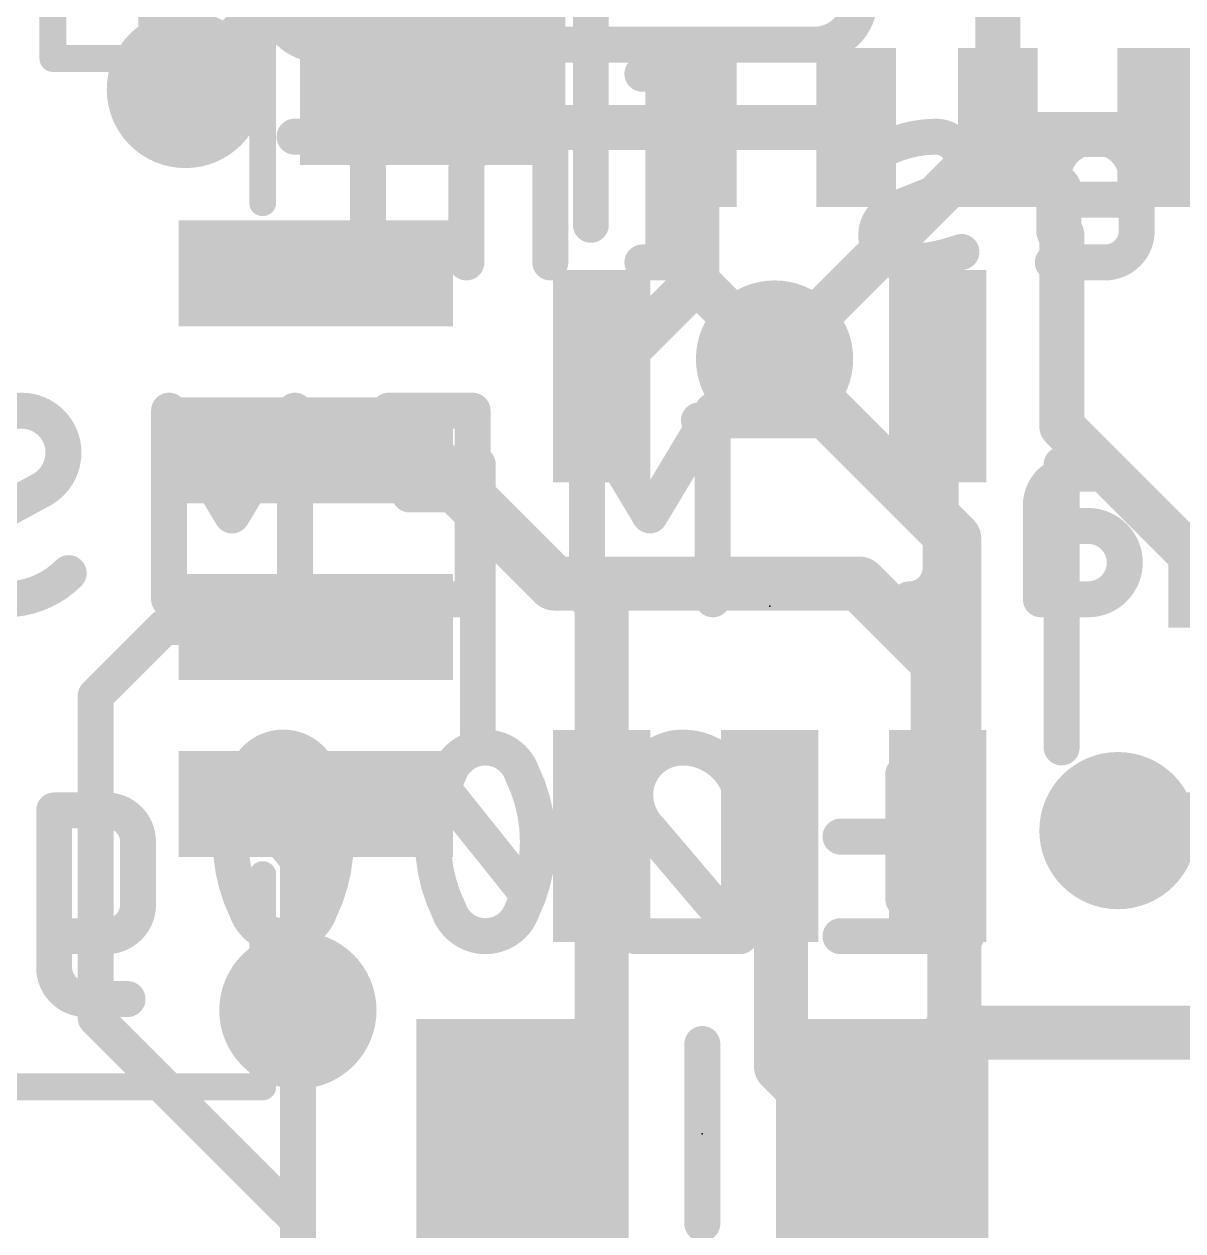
# Model space of a CAD drawing. Extents: x -0.1 to 25.5, y -0.1 to 18.
# Drawn here: x 3.53 to 10.08, y 4.98 to 11.8 of the extents above; entities that cross this region are included whole.
import ezdxf

# ---------------------------------------------------------------- set-up
doc = ezdxf.new("R2010")
doc.units = 0
for name, color, linetype in [('1', 12, 'CONTINUOUS'), ('16', 5, 'CONTINUOUS'), ('18', 110, 'CONTINUOUS'), ('21', 40, 'CONTINUOUS'), ('22', 6, 'CONTINUOUS'), ('23', 40, 'CONTINUOUS')]:
    doc.layers.add(name, color=color, linetype=linetype)

# ---------------------------------------------------------------- blocks, each defined once
blk = doc.blocks.new('RECT')
blk.add_solid([(-0.5, -0.5), (0.5, -0.5), (-0.5, 0.5), (0.5, 0.5)])
blk = doc.blocks.new('ROUNDV')
at = {"const_width": 0.5}
blk.add_lwpolyline([(0, -0.25, 1), (0, 0.25, 1), (0, -0.25)], format="xyb", dxfattribs=at)

msp = doc.modelspace()

# ---------------------------------------------------------------- linework, layer by layer
at = {"layer": '1'}
for points, const_width in [([(9.036, 11.215), (9.036, 12.915)], 0.254), ([(4.306, 12.573), (4.306, 11.5683)], 0.254), ([(6.25, 11.215), (5.842, 11.623)], 0.254), ([(4.306, 11.5683), (4.4443, 11.43)], 0.254), ([(7.336, 11.215), (6.25, 11.215)], 0.254), ([(8.236, 11.215), (7.336, 11.215)], 0.254), ([(7.336, 11.215), (7.336, 10.3481)], 0.254), ([(9.3808, 10.8702), (9.036, 11.215)], 0.254), ([(9.3808, 10.6282), (9.3808, 10.8702)], 0.254), ([(9.398, 10.611), (9.3808, 10.6282)], 0.254), ([(9.398, 9.525), (9.398, 10.611)], 0.254), ([(6.797, 9.8091), (7.336, 10.3481)], 0.254), ([(7.336, 10.3481), (7.336, 10.3443)], 0.254), ([(7.336, 10.3443), (7.7743, 9.906)], 0.254), ([(10.287, 8.636), (9.398, 9.525)], 0.254), ([(5.7747, 9.39), (5.181, 9.39)], 0.3048), ([(6.5287, 8.636), (5.7747, 9.39)], 0.3048), ([(6.858, 8.636), (6.5287, 8.636)], 0.3048), ([(6.797, 8.575), (6.858, 8.636)], 0.3048), ([(8.255, 8.636), (6.858, 8.636)], 0.3048), ([(8.697, 8.194), (8.255, 8.636)], 0.3048), ([(6.797, 7.2089), (6.797, 8.575)], 0.3048), ([(4.326, 8.39), (3.937, 8.001)], 0.2032), ([(5.181, 8.39), (4.326, 8.39)], 0.2032), ([(8.697, 7.2089), (8.697, 8.194)], 0.3048), ([(3.937, 8.001), (3.937, 6.1793)], 0.2032), ([(5.08, 7.289), (5.181, 7.39)], 0.2032), ([(5.08, 6.223), (5.08, 7.289)], 0.2032), ([(6.797, 5.9715), (6.797, 7.2089)], 0.3048), ([(7.747, 7.2089), (7.8105, 7.1454)], 0.3048), ([(7.8105, 7.1454), (7.8105, 5.9055)], 0.3048), ([(3.937, 6.1793), (5.08, 5.0363)], 0.2032), ([(6.35, 5.5245), (6.797, 5.9715)], 0.3048), ([(7.8105, 5.9055), (8.1915, 5.5245)], 0.3048), ([(6.35, 5.5245), (6.35, 4.064)], 0.3048), ([(8.1915, 5.5245), (8.382, 5.5245)], 0.3048), ([(5.08, 5.0363), (5.08, 1.778)], 0.2032)]:
    msp.add_lwpolyline(points, dxfattribs=dict(at, const_width=const_width))
for points, const_width in [([(5.8869, 11.6679, 1), (5.7971, 11.5781)], 0.127), ([(4.3509, 11.6132, 1), (4.2611, 11.5234)], 0.127), ([(4.2425, 11.5683, 1), (4.3695, 11.5683)], 0.127), ([(4.3994, 11.3851, 1), (4.4892, 11.4749)], 0.127), ([(6.25, 11.2785, 1), (6.25, 11.1515)], 0.127), ([(7.336, 11.2785, 1), (7.336, 11.1515)], 0.127), ([(7.3995, 11.215, 1), (7.2725, 11.215)], 0.127), ([(7.336, 11.1515, 1), (7.336, 11.2785)], 0.127), ([(8.236, 11.1515, 1), (8.236, 11.2785)], 0.127), ([(9.0809, 11.2599, 1), (8.9911, 11.1701)], 0.127), ([(6.2051, 11.1701, 1), (6.2949, 11.2599)], 0.127), ([(8.9725, 11.215, 1), (9.0995, 11.215)], 0.127), ([(9.4443, 10.8702, 1), (9.3173, 10.8702)], 0.127), ([(9.3359, 10.8253, 1), (9.4257, 10.9151)], 0.127), ([(9.4257, 10.6731, 1), (9.3359, 10.5833)], 0.127), ([(9.4615, 10.611, 1), (9.3345, 10.611)], 0.127), ([(9.3531, 10.5661, 1), (9.4429, 10.6559)], 0.127), ([(9.3173, 10.6282, 1), (9.4443, 10.6282)], 0.127), ([(7.3995, 10.3481, 1), (7.2725, 10.3481)], 0.127), ([(7.3809, 10.3892, 1), (7.2911, 10.2994)], 0.127), ([(7.3809, 10.3032, 1), (7.2911, 10.393)], 0.127), ([(7.2725, 10.3481, 1), (7.3995, 10.3481)], 0.127), ([(7.2725, 10.3443, 1), (7.3995, 10.3443)], 0.127), ([(7.7294, 9.8611, 1), (7.8192, 9.9509)], 0.127), ([(6.7521, 9.854, 1), (6.8419, 9.7642)], 0.127), ([(9.4429, 9.5699, 1), (9.3531, 9.4801)], 0.127), ([(9.3345, 9.525, 1), (9.4615, 9.525)], 0.127), ([(5.181, 9.4662, 1), (5.181, 9.3138)], 0.1524), ([(5.8286, 9.4439, 1), (5.7208, 9.3361)], 0.1524), ([(5.7747, 9.3138, 1), (5.7747, 9.4662)], 0.1524), ([(6.5287, 8.7122, 1), (6.5287, 8.5598)], 0.1524), ([(6.4748, 8.5821, 1), (6.5826, 8.6899)], 0.1524), ([(6.858, 8.7122, 1), (6.858, 8.5598)], 0.1524), ([(6.9119, 8.5821, 1), (6.8041, 8.6899)], 0.1524), ([(6.858, 8.5598, 1), (6.858, 8.7122)], 0.1524), ([(8.3089, 8.6899, 1), (8.2011, 8.5821)], 0.1524), ([(8.255, 8.5598, 1), (8.255, 8.7122)], 0.1524), ([(6.8732, 8.575, 1), (6.7208, 8.575)], 0.1524), ([(6.7431, 8.6289, 1), (6.8509, 8.5211)], 0.1524), ([(4.326, 8.4408, 1), (4.326, 8.3392)], 0.1016), ([(4.3619, 8.3541, 1), (4.2901, 8.4259)], 0.1016), ([(5.181, 8.3392, 1), (5.181, 8.4408)], 0.1016), ([(8.7732, 8.194, 1), (8.6208, 8.194)], 0.1524), ([(8.6431, 8.1401, 1), (8.7509, 8.2479)], 0.1524), ([(3.9878, 8.001, 1), (3.8862, 8.001)], 0.1016), ([(3.9011, 8.0369, 1), (3.9729, 7.9651)], 0.1016), ([(5.2169, 7.3541, 1), (5.1451, 7.4259)], 0.1016), ([(5.1308, 7.289, 1), (5.0292, 7.289)], 0.1016), ([(5.0441, 7.3249, 1), (5.1159, 7.2531)], 0.1016), ([(6.8732, 7.2089, 1), (6.7208, 7.2089)], 0.1524), ([(7.8009, 7.2628, 1), (7.6931, 7.155)], 0.1524), ([(6.7208, 7.2089, 1), (6.8732, 7.2089)], 0.1524), ([(7.8867, 7.1454, 1), (7.7343, 7.1454)], 0.1524), ([(7.7566, 7.0915, 1), (7.8644, 7.1993)], 0.1524), ([(8.6208, 7.2089, 1), (8.7732, 7.2089)], 0.1524), ([(3.9729, 6.2152, 1), (3.9011, 6.1434)], 0.1016), ([(3.8862, 6.1793, 1), (3.9878, 6.1793)], 0.1016), ([(5.0292, 6.223, 1), (5.1308, 6.223)], 0.1016), ([(6.8509, 5.9176, 1), (6.7431, 6.0254)], 0.1524), ([(6.7208, 5.9715, 1), (6.8732, 5.9715)], 0.1524), ([(7.8644, 5.9594, 1), (7.7566, 5.8516)], 0.1524), ([(7.7343, 5.9055, 1), (7.8867, 5.9055)], 0.1524), ([(6.4262, 5.5245, 1), (6.2738, 5.5245)], 0.1524), ([(8.1915, 5.6007, 1), (8.1915, 5.4483)], 0.1524), ([(8.382, 5.4483, 1), (8.382, 5.6007)], 0.1524), ([(6.2961, 5.5784, 1), (6.4039, 5.4706)], 0.1524), ([(8.1376, 5.4706, 1), (8.2454, 5.5784)], 0.1524), ([(5.1308, 5.0363, 1), (5.0292, 5.0363)], 0.1016), ([(5.0441, 5.0004, 1), (5.1159, 5.0722)], 0.1016)]:
    msp.add_lwpolyline(points, format="xyb", dxfattribs=dict(at, const_width=const_width))
at = {"layer": '16'}
for points, const_width in [([(4.4443, 11.43), (5.7143, 12.7)], 0.254), ([(7.7743, 9.906), (9.0443, 11.176)], 0.254), ([(9.0443, 11.176), (10.8585, 11.176)], 0.254), ([(8.7903, 8.89), (7.7743, 9.906)], 0.3048), ([(8.7903, 8.89), (8.7903, 6.096)], 0.3048), ([(5.08, 1.778), (5.08, 6.223)], 0.2032), ([(8.763, 6.096), (8.763, 2.667)], 0.3048), ([(9.525, 6.096), (8.763, 6.096)], 0.254), ([(9.525, 6.096), (8.7903, 6.096)], 0.3048), ([(10.668, 6.096), (9.525, 6.096)], 0.3048)]:
    msp.add_lwpolyline(points, dxfattribs=dict(at, const_width=const_width))
for points, const_width in [([(4.3994, 11.4749, 1), (4.4892, 11.3851)], 0.127), ([(9.0443, 11.2395, 1), (9.0443, 11.1125)], 0.127), ([(9.0892, 11.1311, 1), (8.9994, 11.2209)], 0.127), ([(7.8282, 9.9599, 1), (7.7204, 9.8521)], 0.1524), ([(7.7294, 9.9509, 1), (7.8192, 9.8611)], 0.127), ([(8.8665, 8.89, 1), (8.7141, 8.89)], 0.1524), ([(8.7364, 8.8361, 1), (8.8442, 8.9439)], 0.1524), ([(5.1308, 6.223, 1), (5.0292, 6.223)], 0.1016), ([(8.8392, 6.096, 1), (8.6868, 6.096)], 0.1524), ([(8.763, 6.1595, 1), (8.763, 6.0325)], 0.127), ([(8.7903, 6.1722, 1), (8.7903, 6.0198)], 0.1524), ([(9.525, 6.1722, 1), (9.525, 6.0198)], 0.1524), ([(9.525, 6.0198, 1), (9.525, 6.1722)], 0.1524), ([(9.525, 6.0325, 1), (9.525, 6.1595)], 0.127), ([(8.7141, 6.096, 1), (8.8665, 6.096)], 0.1524)]:
    msp.add_lwpolyline(points, format="xyb", dxfattribs=dict(at, const_width=const_width))
at = {"layer": '21'}
for points, const_width in [([(6.736, 10.665), (6.736, 13.465)], 0.2032), ([(4.881, 11.89), (4.881, 10.79)], 0.1524), ([(7.347, 9.559), (8.147, 9.559)], 0.2032), ([(6.097, 9.309), (6.097, 7.709)], 0.2032), ([(9.397, 9.309), (9.397, 7.709)], 0.2032), ([(4.881, 6.99), (4.881, 5.79)], 0.1524), ([(7.366, 6.0325), (7.366, 5.0165)], 0.2032), ([(4.881, 5.79), (2.281, 5.79)], 0.1524)]:
    msp.add_lwpolyline(points, dxfattribs=dict(at, const_width=const_width))
for points, const_width in [([(4.8429, 10.79, 1), (4.9191, 10.79)], 0.0762), ([(6.6852, 10.665, 1), (6.7868, 10.665)], 0.1016), ([(7.347, 9.6098, 1), (7.347, 9.5082)], 0.1016), ([(8.147, 9.5082, 1), (8.147, 9.6098)], 0.1016), ([(6.1478, 9.309, 1), (6.0462, 9.309)], 0.1016), ([(9.4478, 9.309, 1), (9.3462, 9.309)], 0.1016), ([(6.0462, 7.709, 1), (6.1478, 7.709)], 0.1016), ([(9.3462, 7.709, 1), (9.4478, 7.709)], 0.1016), ([(4.9191, 6.99, 1), (4.8429, 6.99)], 0.0762), ([(7.4168, 6.0325, 1), (7.3152, 6.0325)], 0.1016), ([(4.8429, 5.79, 1), (4.9191, 5.79)], 0.0762), ([(4.881, 5.7519, 1), (4.881, 5.8281)], 0.0762), ([(7.3152, 5.0165, 1), (7.4168, 5.0165)], 0.1016)]:
    msp.add_lwpolyline(points, format="xyb", dxfattribs=dict(at, const_width=const_width))
at = {"layer": '22'}
for points, const_width in [([(3.6957, 11.6054), (3.6957, 11.9893)], 0.1524), ([(5.207, 11.684), (8.001, 11.684)], 0.2032), ([(4.5593, 11.6054), (3.6957, 11.6054)], 0.1524), ([(7.2644, 11.5189), (7.0273, 11.5189)], 0.2032), ([(7.1459, 11.5189), (7.1459, 10.4521)], 0.2032), ([(5.2982, 11.1633), (5.0611, 11.1633)], 0.2032), ([(6.5066, 11.1633), (6.2103, 11.1633)], 0.2032), ([(6.5066, 10.4521), (6.5066, 11.1633)], 0.2032), ([(5.476, 10.6299), (5.476, 10.9855)], 0.2032), ([(6.0325, 10.9855), (6.0325, 10.4521)], 0.2032), ([(9.3472, 10.9262), (9.3472, 10.8077)], 0.2032), ([(9.8213, 10.6299), (9.8213, 10.9262)], 0.2032), ([(8.4455, 10.7484), (8.7418, 10.867)], 0.2032), ([(9.3472, 10.8077), (9.8213, 10.8077)], 0.2032), ([(4.6609, 10.5114), (4.6016, 10.5114)], 0.2032), ([(4.6016, 10.5114), (4.6016, 10.4521)], 0.2032), ([(4.6609, 10.4521), (4.6609, 10.5114)], 0.2032), ([(4.6016, 10.4521), (4.6609, 10.4521)], 0.2032), ([(5.0611, 10.4521), (5.2982, 10.4521)], 0.2032), ([(7.2644, 10.4521), (7.0273, 10.4521)], 0.2032), ([(9.3472, 10.4521), (9.6435, 10.4521)], 0.2032), ([(4.7075, 9.0212), (4.3519, 9.6139)], 0.2032), ([(4.3519, 9.6139), (4.3519, 8.5471)], 0.2032), ([(5.0631, 9.6139), (4.7075, 9.0212)], 0.2032), ([(5.0631, 8.5471), (5.0631, 9.6139)], 0.2032), ([(6.0672, 9.6139), (5.5931, 9.6139)], 0.2032), ([(6.0672, 8.5471), (6.0672, 9.6139)], 0.2032), ([(7.0697, 9.0212), (6.7141, 9.6139)], 0.2032), ([(6.7141, 9.6139), (6.7141, 8.5471)], 0.2032), ([(7.4253, 9.6139), (7.0697, 9.0212)], 0.2032), ([(7.4253, 8.5471), (7.4253, 9.6139)], 0.2032), ([(8.7131, 9.6139), (8.7131, 8.7249)], 0.2032), ([(9.4576, 9.2583), (9.6947, 9.2583)], 0.2032), ([(3.3105, 8.9916), (3.6365, 9.1694)], 0.2032), ([(6.0672, 9.1398), (5.7116, 9.1398)], 0.2032), ([(9.2798, 8.5471), (9.2798, 9.0805)], 0.2032), ([(9.2798, 8.962), (9.5465, 8.962)], 0.2032), ([(5.5931, 8.5471), (6.0672, 8.5471)], 0.2032), ([(9.5465, 8.5471), (9.2798, 8.5471)], 0.2032), ([(8.5025, 6.8495), (8.5025, 7.5607)], 0.2032), ([(5.2343, 6.8792), (4.7602, 7.4718)], 0.2032), ([(6.3773, 6.8792), (5.9032, 7.4718)], 0.2032), ([(3.9986, 7.3533), (3.7023, 7.3533)], 0.2032), ([(3.7023, 7.3533), (3.7023, 6.4643)], 0.2032), ([(10.2536, 7.3533), (9.898, 7.3533)], 0.2032), ([(9.898, 7.3533), (9.898, 7.2348)], 0.2032), ([(7.0758, 7.2348), (7.5796, 6.6421)], 0.2032), ([(8.8581, 7.2051), (8.1469, 7.2051)], 0.2032), ([(4.1764, 6.8199), (4.1764, 7.1755)], 0.2032), ([(3.7023, 6.6421), (3.9986, 6.6421)], 0.2032), ([(7.5796, 6.6421), (6.9869, 6.6421)], 0.2032), ([(8.8581, 6.6421), (8.1469, 6.6421)], 0.2032), ([(3.8801, 6.2865), (4.1171, 6.2865)], 0.2032)]:
    msp.add_lwpolyline(points, dxfattribs=dict(at, const_width=const_width))
for points, const_width in [([(4.953, 11.938, 0.4142), (5.207, 11.684)], 0.2032), ([(8.001, 11.684, 0.4142), (8.255, 11.938)], 0.2032), ([(5.207, 11.7348, 1), (5.207, 11.6332)], 0.1016), ([(5.207, 11.6332, 1), (5.207, 11.7348)], 0.1016), ([(8.001, 11.7348, 1), (8.001, 11.6332)], 0.1016), ([(8.001, 11.6332, 1), (8.001, 11.7348)], 0.1016), ([(3.6957, 11.6435, 1), (3.6957, 11.5673)], 0.0762), ([(4.5593, 11.5673, 1), (4.5593, 11.6435)], 0.0762), ([(3.6576, 11.6054, 1), (3.7338, 11.6054)], 0.0762), ([(7.0273, 11.5697, 1), (7.0273, 11.4681)], 0.1016), ([(7.1967, 11.5189, 1), (7.0951, 11.5189)], 0.1016), ([(7.2644, 11.4681, 1), (7.2644, 11.5697)], 0.1016), ([(5.0611, 11.2141, 1), (5.0611, 11.1125)], 0.1016), ([(5.476, 10.9855, 0.4142), (5.2982, 11.1633)], 0.2032), ([(5.2982, 11.2141, 1), (5.2982, 11.1125)], 0.1016), ([(5.2982, 11.1125, 1), (5.2982, 11.2141)], 0.1016), ([(6.2103, 11.1633, 0.4142), (6.0325, 10.9855)], 0.2032), ([(6.2103, 11.2141, 1), (6.2103, 11.1125)], 0.1016), ([(6.2103, 11.1125, 1), (6.2103, 11.2141)], 0.1016), ([(6.5574, 11.1633, 1), (6.4558, 11.1633)], 0.1016), ([(6.5066, 11.1125, 1), (6.5066, 11.2141)], 0.1016), ([(8.6826, 11.1633, 0.1025), (8.4159, 11.104)], 0.2032), ([(8.6818, 11.2141, 1), (8.6833, 11.1125)], 0.1016), ([(8.7418, 10.867, 0.8318), (8.6826, 11.1633)], 0.2032), ([(8.6833, 11.1125, 1), (8.6818, 11.2141)], 0.1016), ([(9.8213, 10.9262, 1), (9.3472, 10.9262)], 0.2032), ([(8.395, 11.1504, 1), (8.4367, 11.0577)], 0.1016), ([(5.5267, 10.9855, 1), (5.4252, 10.9855)], 0.1016), ([(6.0833, 10.9855, 1), (5.9817, 10.9855)], 0.1016), ([(5.4252, 10.9855, 1), (5.5267, 10.9855)], 0.1016), ([(5.9817, 10.9855, 1), (6.0833, 10.9855)], 0.1016), ([(9.398, 10.9262, 1), (9.2964, 10.9262)], 0.1016), ([(9.8721, 10.9262, 1), (9.7705, 10.9262)], 0.1016), ([(8.723, 10.9141, 1), (8.7607, 10.8198)], 0.1016), ([(8.7607, 10.8198, 1), (8.723, 10.9141)], 0.1016), ([(9.2964, 10.9262, 1), (9.398, 10.9262)], 0.1016), ([(9.7705, 10.9262, 1), (9.8721, 10.9262)], 0.1016), ([(9.3472, 10.8585, 1), (9.3472, 10.7569)], 0.1016), ([(9.2964, 10.8077, 1), (9.398, 10.8077)], 0.1016), ([(9.8213, 10.7569, 1), (9.8213, 10.8585)], 0.1016), ([(8.4455, 10.7484, 0.8318), (8.5048, 10.4521)], 0.2032), ([(8.4266, 10.7956, 1), (8.4644, 10.7013)], 0.1016), ([(8.4644, 10.7013, 1), (8.4266, 10.7956)], 0.1016), ([(5.2982, 10.4521, 0.4142), (5.476, 10.6299)], 0.2032), ([(5.5267, 10.6299, 1), (5.4252, 10.6299)], 0.1016), ([(9.6435, 10.4521, 0.4142), (9.8213, 10.6299)], 0.2032), ([(9.8721, 10.6299, 1), (9.7705, 10.6299)], 0.1016), ([(5.4252, 10.6299, 1), (5.5267, 10.6299)], 0.1016), ([(9.7705, 10.6299, 1), (9.8721, 10.6299)], 0.1016), ([(4.6016, 10.5622, 1), (4.6016, 10.4606)], 0.1016), ([(4.6524, 10.5114, 1), (4.5508, 10.5114)], 0.1016), ([(4.7117, 10.5114, 1), (4.6101, 10.5114)], 0.1016), ([(4.6609, 10.4606, 1), (4.6609, 10.5622)], 0.1016), ([(8.5048, 10.4521, 0.083), (8.8307, 10.5114)], 0.2032), ([(8.8479, 10.4636, 1), (8.8135, 10.5592)], 0.1016), ([(4.6016, 10.5029, 1), (4.6016, 10.4013)], 0.1016), ([(4.6609, 10.4013, 1), (4.6609, 10.5029)], 0.1016), ([(5.0611, 10.5029, 1), (5.0611, 10.4013)], 0.1016), ([(5.2982, 10.5029, 1), (5.2982, 10.4013)], 0.1016), ([(5.2982, 10.4013, 1), (5.2982, 10.5029)], 0.1016), ([(7.0273, 10.5029, 1), (7.0273, 10.4013)], 0.1016), ([(7.2644, 10.4013, 1), (7.2644, 10.5029)], 0.1016), ([(8.504, 10.5029, 1), (8.5055, 10.4013)], 0.1016), ([(8.5055, 10.4013, 1), (8.504, 10.5029)], 0.1016), ([(9.3472, 10.5029, 1), (9.3472, 10.4013)], 0.1016), ([(9.6435, 10.5029, 1), (9.6435, 10.4013)], 0.1016), ([(9.6435, 10.4013, 1), (9.6435, 10.5029)], 0.1016), ([(4.5508, 10.4521, 1), (4.6524, 10.4521)], 0.1016), ([(4.6101, 10.4521, 1), (4.7117, 10.4521)], 0.1016), ([(5.9817, 10.4521, 1), (6.0833, 10.4521)], 0.1016), ([(6.4558, 10.4521, 1), (6.5574, 10.4521)], 0.1016), ([(7.0951, 10.4521, 1), (7.1967, 10.4521)], 0.1016), ([(3.5179, 9.6139, 0.1623), (3.2512, 9.525)], 0.2032), ([(3.755, 9.3768, 0.4142), (3.5179, 9.6139)], 0.2032), ([(3.5179, 9.6647, 1), (3.5179, 9.5631)], 0.1016), ([(3.5179, 9.5631, 1), (3.5179, 9.6647)], 0.1016), ([(4.3954, 9.64, 1), (4.3083, 9.5878)], 0.1016), ([(4.4027, 9.6139, 1), (4.3011, 9.6139)], 0.1016), ([(5.1139, 9.6139, 1), (5.0123, 9.6139)], 0.1016), ([(5.1066, 9.5878, 1), (5.0195, 9.64)], 0.1016), ([(5.5931, 9.6647, 1), (5.5931, 9.5631)], 0.1016), ([(6.118, 9.6139, 1), (6.0164, 9.6139)], 0.1016), ([(6.0672, 9.5631, 1), (6.0672, 9.6647)], 0.1016), ([(6.7576, 9.64, 1), (6.6705, 9.5878)], 0.1016), ([(6.7649, 9.6139, 1), (6.6633, 9.6139)], 0.1016), ([(7.4761, 9.6139, 1), (7.3745, 9.6139)], 0.1016), ([(7.4688, 9.5878, 1), (7.3817, 9.64)], 0.1016), ([(8.7639, 9.6139, 1), (8.6623, 9.6139)], 0.1016), ([(3.6365, 9.1694, 0.2656), (3.755, 9.3768)], 0.2032), ([(3.8058, 9.3768, 1), (3.7042, 9.3768)], 0.1016), ([(3.7042, 9.3768, 1), (3.8058, 9.3768)], 0.1016), ([(9.4576, 9.2583, 0.4142), (9.2798, 9.0805)], 0.2032), ([(9.4576, 9.3091, 1), (9.4576, 9.2075)], 0.1016), ([(9.4576, 9.2075, 1), (9.4576, 9.3091)], 0.1016), ([(9.6947, 9.2075, 1), (9.6947, 9.3091)], 0.1016), ([(3.6107, 9.2132, 1), (3.6622, 9.1256)], 0.1016), ([(3.6608, 9.1248, 1), (3.6121, 9.214)], 0.1016), ([(5.7116, 9.1906, 1), (5.7116, 9.089)], 0.1016), ([(6.0672, 9.089, 1), (6.0672, 9.1906)], 0.1016), ([(9.3306, 9.0805, 1), (9.229, 9.0805)], 0.1016), ([(4.6639, 9.0474, 1), (4.751, 8.9951)], 0.1016), ([(4.6639, 8.9951, 1), (4.751, 9.0474)], 0.1016), ([(7.0261, 9.0474, 1), (7.1132, 8.9951)], 0.1016), ([(7.0261, 8.9951, 1), (7.1132, 9.0474)], 0.1016), ([(9.229, 9.0805, 1), (9.3306, 9.0805)], 0.1016), ([(9.2798, 9.0128, 1), (9.2798, 8.9112)], 0.1016), ([(9.5465, 8.5471, 1), (9.5465, 8.962)], 0.2032), ([(9.5465, 9.0128, 1), (9.5465, 8.9112)], 0.1016), ([(9.5465, 8.9112, 1), (9.5465, 9.0128)], 0.1016), ([(8.5353, 8.5471, 0.4142), (8.7131, 8.7249)], 0.2032), ([(8.7639, 8.7249, 1), (8.6623, 8.7249)], 0.1016), ([(3.429, 8.5471, 0.2), (3.7846, 8.6953)], 0.2032), ([(3.8207, 8.6595, 1), (3.7485, 8.731)], 0.1016), ([(8.6623, 8.7249, 1), (8.7639, 8.7249)], 0.1016), ([(5.5931, 8.5979, 1), (5.5931, 8.4963)], 0.1016), ([(6.0672, 8.4963, 1), (6.0672, 8.5979)], 0.1016), ([(8.5353, 8.5979, 1), (8.5353, 8.4963)], 0.1016), ([(9.2798, 8.5979, 1), (9.2798, 8.4963)], 0.1016), ([(9.5465, 8.5979, 1), (9.5465, 8.4963)], 0.1016), ([(9.5465, 8.4963, 1), (9.5465, 8.5979)], 0.1016), ([(4.3011, 8.5471, 1), (4.4027, 8.5471)], 0.1016), ([(5.0123, 8.5471, 1), (5.1139, 8.5471)], 0.1016), ([(6.0164, 8.5471, 1), (6.118, 8.5471)], 0.1016), ([(6.6633, 8.5471, 1), (6.7649, 8.5471)], 0.1016), ([(7.3745, 8.5471, 1), (7.4761, 8.5471)], 0.1016), ([(9.229, 8.5471, 1), (9.3306, 8.5471)], 0.1016), ([(4.9973, 7.7089, 0.3205), (4.7898, 7.5607)], 0.2032), ([(5.2047, 7.5607, 0.3205), (4.9973, 7.7089)], 0.2032), ([(4.9973, 7.7597, 1), (4.9973, 7.6581)], 0.1016), ([(4.9973, 7.6581, 1), (4.9973, 7.7597)], 0.1016), ([(6.1403, 7.7089, 0.3205), (5.9328, 7.5607)], 0.2032), ([(6.3477, 7.5607, 0.3205), (6.1403, 7.7089)], 0.2032), ([(6.1403, 7.7597, 1), (6.1403, 7.6581)], 0.1016), ([(6.1403, 7.6581, 1), (6.1403, 7.7597)], 0.1016), ([(7.2536, 7.7089, 0.4142), (6.9869, 7.4422)], 0.2032), ([(7.5796, 7.4718, 0.3252), (7.2536, 7.7089)], 0.2032), ([(7.2536, 7.7597, 1), (7.2536, 7.6581)], 0.1016), ([(7.2536, 7.6581, 1), (7.2536, 7.7597)], 0.1016), ([(4.7898, 7.5607, 0.1139), (4.7009, 7.1755)], 0.2032), ([(4.8355, 7.5385, 1), (4.7442, 7.583)], 0.1016), ([(5.2504, 7.583, 1), (5.159, 7.5385)], 0.1016), ([(5.2936, 7.1755, 0.1139), (5.2047, 7.5607)], 0.2032), ([(5.9328, 7.5607, 0.1139), (5.8439, 7.1755)], 0.2032), ([(5.9785, 7.5385, 1), (5.8872, 7.583)], 0.1016), ([(6.3934, 7.583, 1), (6.302, 7.5385)], 0.1016), ([(6.4366, 7.1755, 0.1139), (6.3477, 7.5607)], 0.2032), ([(8.5533, 7.5607, 1), (8.4517, 7.5607)], 0.1016), ([(4.7418, 7.5772, 1), (4.8379, 7.5443)], 0.1016), ([(5.1567, 7.5443, 1), (5.2528, 7.5772)], 0.1016), ([(5.8848, 7.5772, 1), (5.9809, 7.5443)], 0.1016), ([(6.2997, 7.5443, 1), (6.3958, 7.5772)], 0.1016), ([(4.7999, 7.5036, 1), (4.7205, 7.4401)], 0.1016), ([(5.9429, 7.5036, 1), (5.8635, 7.4401)], 0.1016), ([(6.9869, 7.4422, 0.2053), (7.0758, 7.2348)], 0.2032), ([(7.0377, 7.4422, 1), (6.9361, 7.4422)], 0.1016), ([(7.5313, 7.4562, 1), (7.6279, 7.4875)], 0.1016), ([(3.7023, 7.4041, 1), (3.7023, 7.3025)], 0.1016), ([(3.7531, 7.3533, 1), (3.6515, 7.3533)], 0.1016), ([(4.1764, 7.1755, 0.4142), (3.9986, 7.3533)], 0.2032), ([(3.9986, 7.4041, 1), (3.9986, 7.3025)], 0.1016), ([(3.9986, 7.3025, 1), (3.9986, 7.4041)], 0.1016), ([(6.9361, 7.4422, 1), (7.0377, 7.4422)], 0.1016), ([(9.898, 7.4041, 1), (9.898, 7.3025)], 0.1016), ([(9.9488, 7.3533, 1), (9.8472, 7.3533)], 0.1016), ([(7.1145, 7.2677, 1), (7.0371, 7.2019)], 0.1016), ([(7.0408, 7.198, 1), (7.1109, 7.2716)], 0.1016), ([(8.1469, 7.2559, 1), (8.1469, 7.1543)], 0.1016), ([(8.8581, 7.1543, 1), (8.8581, 7.2559)], 0.1016), ([(4.2272, 7.1755, 1), (4.1256, 7.1755)], 0.1016), ([(4.7009, 7.1755, 0.1139), (4.7898, 6.7903)], 0.2032), ([(4.7517, 7.1755, 1), (4.6501, 7.1755)], 0.1016), ([(5.2047, 6.7903, 0.1139), (5.2936, 7.1755)], 0.2032), ([(5.3444, 7.1755, 1), (5.2428, 7.1755)], 0.1016), ([(5.8439, 7.1755, 0.1139), (5.9328, 6.7903)], 0.2032), ([(5.8947, 7.1755, 1), (5.7931, 7.1755)], 0.1016), ([(6.3477, 6.7903, 0.1139), (6.4366, 7.1755)], 0.2032), ([(6.4874, 7.1755, 1), (6.3858, 7.1755)], 0.1016), ([(9.8472, 7.2348, 1), (9.9488, 7.2348)], 0.1016), ([(4.1256, 7.1755, 1), (4.2272, 7.1755)], 0.1016), ([(4.6501, 7.1755, 1), (4.7517, 7.1755)], 0.1016), ([(5.2428, 7.1755, 1), (5.3444, 7.1755)], 0.1016), ([(5.7931, 7.1755, 1), (5.8947, 7.1755)], 0.1016), ([(6.3858, 7.1755, 1), (6.4874, 7.1755)], 0.1016), ([(5.1947, 6.8474, 1), (5.274, 6.9109)], 0.1016), ([(6.3377, 6.8474, 1), (6.417, 6.9109)], 0.1016), ([(3.9986, 6.6421, 0.4142), (4.1764, 6.8199)], 0.2032), ([(4.2272, 6.8199, 1), (4.1256, 6.8199)], 0.1016), ([(8.4517, 6.8495, 1), (8.5533, 6.8495)], 0.1016), ([(4.1256, 6.8199, 1), (4.2272, 6.8199)], 0.1016), ([(4.7898, 6.7903, 0.3205), (4.9973, 6.6421)], 0.2032), ([(4.8379, 6.8067, 1), (4.7418, 6.7738)], 0.1016), ([(4.7442, 6.768, 1), (4.8355, 6.8125)], 0.1016), ([(4.9973, 6.6421, 0.3205), (5.2047, 6.7903)], 0.2032), ([(5.159, 6.8125, 1), (5.2504, 6.768)], 0.1016), ([(5.2528, 6.7738, 1), (5.1567, 6.8067)], 0.1016), ([(5.9328, 6.7903, 0.3205), (6.1403, 6.6421)], 0.2032), ([(5.9809, 6.8067, 1), (5.8848, 6.7738)], 0.1016), ([(5.8872, 6.768, 1), (5.9785, 6.8125)], 0.1016), ([(6.1403, 6.6421, 0.3205), (6.3477, 6.7903)], 0.2032), ([(6.302, 6.8125, 1), (6.3934, 6.768)], 0.1016), ([(6.3958, 6.7738, 1), (6.2996, 6.8067)], 0.1016), ([(3.7023, 6.6929, 1), (3.7023, 6.5913)], 0.1016), ([(3.9986, 6.6929, 1), (3.9986, 6.5913)], 0.1016), ([(3.9986, 6.5913, 1), (3.9986, 6.6929)], 0.1016), ([(4.9973, 6.6929, 1), (4.9973, 6.5913)], 0.1016), ([(4.9973, 6.5913, 1), (4.9973, 6.6929)], 0.1016), ([(6.1403, 6.6929, 1), (6.1403, 6.5913)], 0.1016), ([(6.1403, 6.5913, 1), (6.1403, 6.6929)], 0.1016), ([(6.9869, 6.6929, 1), (6.9869, 6.5913)], 0.1016), ([(7.5409, 6.6092, 1), (7.6183, 6.675)], 0.1016), ([(7.5796, 6.5913, 1), (7.5796, 6.6929)], 0.1016), ([(8.1469, 6.6929, 1), (8.1469, 6.5913)], 0.1016), ([(8.8581, 6.5913, 1), (8.8581, 6.6929)], 0.1016), ([(3.7023, 6.4643, 0.4142), (3.8801, 6.2865)], 0.2032), ([(3.7531, 6.4643, 1), (3.6515, 6.4643)], 0.1016), ([(3.6515, 6.4643, 1), (3.7531, 6.4643)], 0.1016), ([(3.8801, 6.3373, 1), (3.8801, 6.2357)], 0.1016), ([(3.8801, 6.2357, 1), (3.8801, 6.3373)], 0.1016), ([(4.1171, 6.2357, 1), (4.1171, 6.3373)], 0.1016)]:
    msp.add_lwpolyline(points, format="xyb", dxfattribs=dict(at, const_width=const_width))
at = {"layer": '23'}
for p in [(7.747, 8.509), (7.366, 5.5245)]:
    msp.add_point(p, dxfattribs=at)

# ---------------------------------------------------------------- block references
at = {"layer": '1'}
for p, xscale, yscale, rotation in [((5.842, 11.623), 1.24, 1.5, 90), ((10.6, 8.636), 0.5, 1.2, 270)]:
    msp.add_blockref('RECT', p, dxfattribs=dict(at, xscale=xscale, yscale=yscale, rotation=rotation))
for p, xscale, yscale in [((7.336, 11.215), 0.45, 0.9), ((8.236, 11.215), 0.45, 0.9), ((9.036, 11.215), 0.45, 0.9), ((9.936, 11.215), 0.45, 0.9), ((5.181, 10.39), 1.55, 0.6), ((6.797, 9.8091), 0.55, 1.2), ((8.697, 9.8091), 0.55, 1.2), ((5.181, 9.39), 1.55, 0.6), ((5.181, 8.39), 1.55, 0.6), ((6.797, 7.2089), 0.55, 1.2), ((7.747, 7.2089), 0.55, 1.2), ((8.697, 7.2089), 0.55, 1.2), ((5.181, 7.39), 1.55, 0.6), ((6.35, 5.5245), 1.2, 1.3), ((8.382, 5.5245), 1.2, 1.3)]:
    msp.add_blockref('RECT', p, dxfattribs=dict(at, xscale=xscale, yscale=yscale))
at = {"layer": '18', "xscale": 0.889, "yscale": 0.889}
for p in [(4.4443, 11.43), (4.4443, 11.43), (7.7743, 9.906), (7.7743, 9.906), (9.7155, 7.239), (9.7155, 7.239), (5.08, 6.223), (5.08, 6.223)]:
    msp.add_blockref('ROUNDV', p, dxfattribs=at)

doc.saveas('drawing.dxf')
